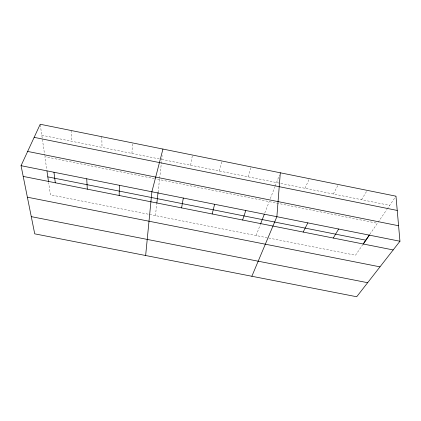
<?xml version="1.0" encoding="UTF-8"?>
<svg xmlns="http://www.w3.org/2000/svg" width="421" height="421" viewBox="0 0 421 421"><rect width="100%" height="100%" fill="white"/><g stroke="black" fill="none" stroke-linecap="round" stroke-linejoin="round"><path stroke-width="0.32" stroke-dasharray="2.1 1.58" d="M131.947 153.423L132.436 142.898M155.438 215.615L156.759 203.89M158.064 192.339L159.496 179.656M159.643 178.351L162.211 155.549M190.618 165.248L192.444 155.028M219.362 171.042L221.841 160.975M248.001 176.815L251.126 166.895M256.094 235.544L260.436 224.298M264.798 212.984L269.187 201.622M270.335 198.644L274.929 186.735M275.16 186.135L279.365 175.236M304.972 188.292L309.382 178.672M333.311 194.002L338.352 184.53M361.544 199.696L367.217 190.366M362.876 244.475L355.508 255.221L50.404 194.818L48.647 182.646M369.801 234.371L377.395 223.288L155.065 178.767M378.116 222.235L386.788 209.584M387.152 209.053L395.977 196.181M41.805 135.257L160.506 159.18M161.775 159.433L389.683 205.364M154.428 178.641L44.9 156.707L46.778 169.721M40.305 124.9L44.715 155.407M71.07 130.489L71.965 141.335M101.814 136.704L102.014 147.392"/><path stroke-width="0.63" d="M119.169 195.481L119.375 185.298M280.307 172.794L276.876 216.704L251.863 276.265M145.645 255.515L151.886 191.781L162.943 149.066M156.833 203.243L158.064 192.339M181.588 207.89L183.314 198.049M212.158 213.963L214.626 204.29M242.612 220.02L245.811 210.511M260.662 223.709L264.341 214.178M21.05 165.69L40.216 124.253L395.977 196.181L399.95 241.244L356.692 296.747L34.727 233.844L21.05 165.69L399.95 241.244M303.178 232.055L307.825 222.872M333.285 238.039L338.652 229.019M363.244 243.938L369.438 234.897M363.286 244.001L369.359 235.144M31.275 216.636L367.644 282.702M27.37 197.196L379.989 266.851M47.815 176.878L365.817 240.175M23.202 176.404L393.172 249.942M34.154 137.351L397.235 210.442M27.644 151.428L398.582 225.751M46.968 171.021L48.462 181.367M53.956 172.252L55.314 182.788M86.731 178.788L87.305 189.145"/></g></svg>
